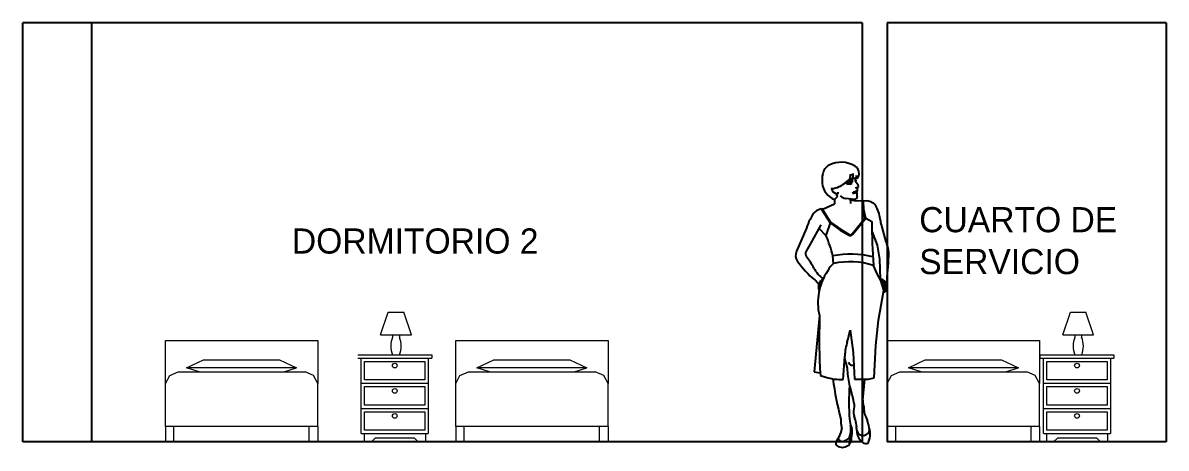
# Model space of a CAD drawing. Header units: metres. Extents: x -525 to 413, y -37 to 272.
# Drawn here: x 291.46 to 298.28, y 93.62 to 96.15 of the extents above; entities that cross this region are included whole.
import ezdxf

# ---------------------------------------------------------------- set-up
doc = ezdxf.new("R2010")
doc.units = ezdxf.units.M
doc.header["$MEASUREMENT"] = 0
doc.linetypes.add('0', pattern=[0])
doc.layers.get('0').update_dxf_attribs({"color": 254})
doc.layers.add('CORTE123', color=254, linetype='Continuous')
doc.layers.add('EFEC', color=254, linetype='Continuous')
doc.layers.add('muebles', color=254, linetype='Continuous', lineweight=5)
doc.styles.get("Standard").update_dxf_attribs({"font": 'HTOWERT.TTF', "height": 0.08})

# ---------------------------------------------------------------- blocks, each defined once
blk = doc.blocks.new('12FBED02')
at = {"color": 0, "linetype": 'ByBlock'}
for p, q in [((0, 26), (39, 26)), ((0, 15), (0, 26)), ((39, 26), (39, 15)), ((5.42, 19), (9.75, 21)), ((9.75, 21), (29.25, 21)), ((29.25, 21), (33.59, 19)), ((1.08, 17), (3.25, 18)), ((3.25, 18), (35.75, 18)), ((33.59, 19), (5.42, 19)), ((8.67, 18), (5.42, 19)), ((30.33, 18), (33.59, 19)), ((37.92, 17), (35.75, 18)), ((0, 15), (1.08, 17)), ((0, 4), (0, 15)), ((39, 15), (37.92, 17)), ((39, 4), (39, 15)), ((0, 4), (0, 0)), ((39, 4), (0, 4)), ((2.17, 0), (2.17, 4)), ((36.84, 0), (36.84, 4)), ((39, 4), (39, 0)), ((0, 0), (2.17, 0)), ((39, 0), (36.84, 0))]:
    blk.add_line(p, q, dxfattribs=at)
blk = doc.blocks.new('PE-10')
for p, q in [((0.0487, 1.6295), (0.0452, 1.5985)), ((0.0482, 1.5997), (0.0487, 1.6295)), ((0.0531, 1.5686), (0.052, 1.5838)), ((0.0549, 1.5844), (0.0531, 1.5686)), ((0.063, 1.6327), (0.0628, 1.6037)), ((0.0652, 1.6041), (0.063, 1.6327)), ((0.0781, 1.6046), (0.0769, 1.588)), ((0.0959, 1.5646), (0.0769, 1.588)), ((0.0771, 1.5916), (0.0858, 1.5904)), ((0.085, 1.6224), (0.0805, 1.6045)), ((0.0824, 1.6043), (0.085, 1.6224)), ((-0.0322, 1.5042), (-0.0316, 1.5135)), ((-0.0312, 1.5001), (-0.0322, 1.5042)), ((0.0612, 1.5169), (0.0721, 1.5239)), ((0.0612, 1.5169), (0.0695, 1.5169)), ((0.0695, 1.5169), (0.0769, 1.5175)), ((0.0721, 1.5239), (0.0819, 1.5281)), ((0.0829, 1.5173), (0.0854, 1.5184)), ((0.0871, 1.5287), (0.0854, 1.5184)), ((0.0871, 1.51), (0.0866, 1.5037)), ((0.0866, 1.5037), (0.0885, 1.4967)), ((0.0899, 1.5449), (0.0915, 1.5501)), ((-0.111, 1.4236), (-0.0464, 1.4519)), ((-0.0455, 1.4783), (-0.0464, 1.4519)), ((-0.0455, 1.4783), (-0.0328, 1.4919)), ((-0.0328, 1.4919), (-0.0264, 1.4976)), ((-0.0264, 1.4976), (-0.0312, 1.5001)), ((0.0729, 1.4787), (0.0203, 1.4851)), ((0.0473, 1.4818), (0.0492, 1.4546)), ((0.0476, 1.4768), (0.0717, 1.4728)), ((0.0717, 1.4728), (0.1475, 1.4699)), ((0.1241, 1.4183), (0.1219, 1.4709)), ((0.1291, 1.4189), (0.1268, 1.4711)), ((-0.1766, 1.3874), (-0.1917, 1.3596)), ((-0.1263, 1.4221), (-0.1413, 1.417)), ((-0.1263, 1.4221), (-0.1221, 1.4248)), ((-0.1263, 1.4221), (-0.0727, 1.3389)), ((-0.1221, 1.4248), (-0.0691, 1.3424)), ((-0.1205, 1.4224), (-0.111, 1.4236)), ((0.0593, 1.2747), (0.1347, 1.3677)), ((0.0635, 1.2719), (0.1401, 1.3664)), ((0.1347, 1.3677), (0.1241, 1.4183)), ((0.1401, 1.3664), (0.1291, 1.4189)), ((0.1401, 1.3664), (0.1769, 1.3478)), ((-0.2125, 1.3071), (-0.273, 1.1702)), ((-0.1273, 1.328), (-0.1908, 1.2123)), ((-0.1403, 1.307), (-0.0967, 1.2637)), ((-0.0727, 1.3389), (-0.0967, 1.2637)), ((-0.0727, 1.3389), (-0.0123, 1.2964)), ((-0.0691, 1.3424), (-0.0096, 1.3006)), ((-0.0123, 1.2964), (0.0397, 1.2657)), ((-0.0096, 1.3006), (0.0422, 1.27)), ((0.2369, 1.3138), (0.2608, 1.2261)), ((0.1773, 1.2895), (0.2092, 1.2061)), ((-0.1908, 1.2123), (-0.215, 1.1704)), ((0.2092, 1.2061), (0.2222, 1.1233)), ((0.2608, 1.2261), (0.2662, 1.2133)), ((-0.0513, 1.0967), (-0.0556, 1.1419)), ((0.2222, 1.1233), (0.2265, 1.0035)), ((0.2089, 1.0361), (0.1861, 1.0855)), ((0.2311, 0.995), (0.2089, 1.0361)), ((0.2478, 0.9377), (0.2311, 0.995)), ((0.2158, 0.7579), (0.2478, 0.9377)), ((-0.1364, 0.7868), (-0.1679, 0.4515)), ((-0.1364, 0.7868), (-0.1365, 0.6203)), ((0.2012, 0.6074), (0.2158, 0.7579)), ((0.0467, 0.6998), (0.0662, 0.5649)), ((-0.1365, 0.6203), (-0.1365, 0.5857)), ((0.0662, 0.5649), (0.0727, 0.4068)), ((0.1915, 0.4144), (0.2012, 0.6074)), ((0.0063, 0.4046), (0.0151, 0.5442)), ((0.0144, 0.532), (0.0289, 0.4728)), ((-0.1679, 0.4515), (-0.1314, 0.4445)), ((-0.1302, 0.4285), (-0.0969, 0.4184)), ((0.0289, 0.4728), (0.0321, 0.4367)), ((0.1565, 0.4072), (0.1915, 0.4144)), ((0.0727, 0.4068), (0.0981, 0.4065)), ((0.0981, 0.4065), (0.1565, 0.4072)), ((0.1239, 0.2806), (0.1347, 0.4069)), ((0.0714, 0.2421), (0.0676, 0.218)), ((0.0704, 0.26), (0.0714, 0.2421)), ((-0.0082, 0.168), (-0.0077, 0.1445)), ((-0.0077, 0.1445), (-0.0025, 0.1112)), ((0.0439, 0.1673), (0.0491, 0.1331)), ((0.0446, 0.0482), (0.0556, 0.0736)), ((0.0491, 0.1331), (0.0569, 0.1132)), ((0.0556, 0.0736), (0.0515, 0.0292)), ((-0.0372, 0.0356), (-0.0372, 0.0149)), ((0.0259, 0.0066), (0.0438, 0.0159)), ((0.0438, 0.0159), (0.0446, 0.0482)), ((0.0515, 0.0292), (0.0439, 0.0213))]:
    blk.add_line(p, q)
for centre, radius, start, end in [((-0.0447, 1.6179), 0.0731, 117.64077, 169.05206), ((-0.0056, 1.5431), 0.1574, 58.51159, 117.64077), ((0.0501, 1.6341), 0.0508, 322.37785, 58.51159), ((0.0802, 1.5937), 0.2003, 169.05206, 184.91961), ((-0.0028, 1.5872), 0.117, 185.25728, 248.5867), ((-0.0741, 1.6795), 0.1365, 273.85577, 315.04547), ((0.0622, 1.5376), 0.0546, 87.3799, 139.36812), ((0.0748, 1.5308), 0.0739, 113.62502, 135.04547), ((0.0622, 1.5376), 0.0474, 87.3799, 139.36812), ((0.04, 1.5262), 0.0444, 72.82133, 108.05076), ((0.0748, 1.5308), 0.0739, 99.39368, 111.07837), ((0.0748, 1.5308), 0.0739, 85.6198, 97.45735), ((0.0748, 1.5308), 0.0739, 77.88848, 84.0746), ((-0.0294, 1.5495), 0.036, 189.92823, 268.67772), ((-0.0301, 1.5201), 0.00659, 268.67772, 14.4466), ((0.0789, 1.4927), 0.0249, 80.73938, 94.68261), ((0.0938, 1.5226), 0.0276, 94.81301, 124.66001), ((0.0855, 1.5198), 0.00908, 79.90146, 113.35431), ((0.0845, 1.5147), 0.00532, 253.82654, 299.58368), ((0.0867, 1.5154), 0.00318, 13.71857, 113.18392), ((0.0878, 1.5324), 0.00373, 259.90146, 351.73524), ((0.0844, 1.5149), 0.00556, 299.58368, 13.71857), ((0.0958, 1.5419), 0.00665, 153.4251, 210.90021), ((0.0815, 1.5333), 0.0101, 351.73524, 30.90021), ((0.0908, 1.558), 0.00793, 274.81301, 351.59795), ((0.0898, 1.5581), 0.00892, 351.59795, 46.7853), ((0.0271, 1.5408), 0.0561, 226.09931, 263.09363), ((0.0745, 1.4931), 0.0144, 263.63087, 14.75357), ((0.1449, 1.4026), 0.0674, 27.44874, 87.78834), ((0.0162, 1.3357), 0.2124, 4.55938, 27.44874), ((-0.1211, 1.3572), 0.0632, 108.64714, 151.37335), ((0.0128, 1.2482), 0.2329, 151.4233, 165.34442), ((3.7744, 1.3438), 3.5976, 179.93629, 184.11845), ((0.363, 1.3634), 0.1355, 184.55938, 201.44761), ((-0.7532, 0.9746), 0.7173, 13.4873, 23.76963), ((0.0485, 1.2806), 0.0173, 239.43857, 329.75421), ((0.0485, 1.2806), 0.0123, 239.43857, 331.3849), ((-0.2168, 1.1454), 0.0615, 156.1697, 215.55058), ((-0.1887, 1.1552), 0.0304, 149.96401, 219.31344), ((0.1198, 1.152), 0.1587, 356.06198, 22.72212), ((0.2253, 1.4613), 0.6048, 215.55058, 229.90872), ((-0.4879, 0.9101), 0.3563, 26.60105, 39.31344), ((0.0519, 0.9788), 0.1566, 131.22204, 152.09818), ((0.0509, 0.6033), 0.5491, 76.09657, 101.18699), ((0.0465, 0.6477), 0.4595, 72.31102, 102.29103), ((-17.9789, 2.3835), 18.2992, 355.58477, 356.10708), ((-0.0151, 1.1469), 0.1725, 206.60105, 235.27495), ((0.191, 0.8626), 0.336, 145.66268, 193.02796), ((-0.2535, 0.8926), 0.1386, 35.0506, 49.90872), ((-0.0883, 0.9576), 0.0537, 117.78333, 204.63639), ((-0.0883, 0.9576), 0.0472, 129.39042, 193.0293), ((0.2246, 0.9595), 0.0441, 297.0508, 87.57814), ((0.2246, 0.9595), 0.0374, 305.34854, 81.19419), ((0.2246, 0.9595), 0.0285, 320.82896, 71.66889), ((-0.6834, 0.8378), 0.743, 343.85664, 349.29263), ((0.4192, 0.5187), 0.4049, 163.85664, 176.38898), ((1.8302, 0.5857), 1.9667, 180, 184.58447), ((0.0614, 0.5149), 0.0246, 196.66779, 288.6567), ((-0.0023, 0.7318), 0.3273, 253.21289, 271.51701), ((0.462, 0.475), 0.4317, 185.0832, 197.9258), ((1.9086, 0.6712), 1.9817, 187.60665, 194.70893), ((1.2468, 0.2678), 1.2071, 175.25176, 184.77694), ((-0.4261, 0.1877), 0.5018, 8.29226, 17.9258), ((0.1617, 0.2721), 0.0388, 167.24904, 202.09129), ((0.1233, 0.2092), 0.0563, 171.07884, 202.96405), ((0.0537, 0.2282), 0.0778, 353.48098, 22.09129), ((0.1774, 0.2141), 0.0467, 173.48098, 215.78064), ((-0.0012, 0.1565), 0.0789, 6.91903, 22.96405), ((0.5437, 0.2226), 0.47, 186.91903, 192.4142), ((0.1005, 0.1587), 0.0481, 8.7459, 35.78064), ((0.3414, 0.1958), 0.1957, 188.7459, 200.34277), ((-0.1519, 0.134), 0.1512, 319.34499, 351.30261), ((-0.0787, 0.107), 0.1304, 336.14666, 11.56447), ((0.0103, 0.0949), 0.0501, 334.85238, 21.42721), ((-0.0142, 0.0998), 0.1011, 0.00142, 12.4142), ((0.1248, 0.1094), 0.039, 194.18469, 356.60156), ((0.1749, 0.0998), 0.0879, 180.00142, 230.23897), ((0.0283, 0.0797), 0.1382, 339.10057, 20.34277), ((0, 0.054), 0.054, 226.4502, 298.62208), ((0.0022, 0.0648), 0.0291, 204.19202, 302.62104), ((-0.2621, 0.5193), 0.5548, 300.31345, 303.06), ((0.145, 0.0638), 0.0411, 230.23897, 272.91552), ((0.1464, 0.0346), 0.0118, 272.91552, 339.10057)]:
    blk.add_arc(centre, radius, start, end)

msp = doc.modelspace()

# ---------------------------------------------------------------- linework, layer by layer
for p, q in [((296.468, 96.1519), (296.468, 93.6519)), ((296.618, 96.1519), (296.618, 93.6519)), ((298.2817, 96.1519), (298.2817, 93.6519))]:
    msp.add_line(p, q)
at = {"layer": 'CORTE123', "linetype": '0', "ltscale": 0.004}
for p, q in [((291.4619, 93.6519), (291.4619, 96.1519)), ((296.468, 96.1519), (291.4619, 96.1519)), ((291.8742, 93.6519), (291.8742, 96.1519)), ((298.2817, 96.1519), (296.618, 96.1519)), ((296.468, 93.6519), (291.4619, 93.6519)), ((298.2817, 93.6519), (296.618, 93.6519))]:
    msp.add_line(p, q, dxfattribs=at)
at = {"layer": 'muebles'}
for p, q in [((293.5959, 94.2913), (293.6414, 94.4262)), ((293.6414, 94.4262), (293.7341, 94.4262)), ((293.7795, 94.2913), (293.7341, 94.4262)), ((297.6654, 94.2913), (297.7108, 94.4262)), ((297.7108, 94.4262), (297.8035, 94.4262)), ((297.849, 94.2913), (297.8035, 94.4262)), ((293.5959, 94.2913), (293.7795, 94.2913)), ((293.6677, 94.2913), (293.6677, 94.2761)), ((293.7077, 94.2913), (293.7077, 94.2761)), ((297.6654, 94.2913), (297.849, 94.2913)), ((297.7372, 94.2913), (297.7372, 94.2761)), ((297.7772, 94.2913), (297.7772, 94.2761)), ((293.4606, 94.1714), (293.9006, 94.1714)), ((293.4606, 94.1514), (293.9006, 94.1514)), ((293.4806, 93.7019), (293.4806, 94.1514)), ((293.8806, 94.1514), (293.8806, 93.7019)), ((293.9006, 94.1714), (293.9006, 94.1514)), ((297.5301, 94.1514), (297.5301, 94.1714)), ((297.5301, 94.1714), (297.9701, 94.1714)), ((297.5301, 94.1514), (297.9701, 94.1514)), ((297.5501, 93.7019), (297.5501, 94.1514)), ((297.9501, 94.1514), (297.9501, 93.7019)), ((297.9701, 94.1714), (297.9701, 94.1514))]:
    msp.add_line(p, q, dxfattribs=at)
for points in [[(293.5006, 94.0219), (293.5006, 94.1319), (293.8606, 94.1319), (293.8606, 94.0219)], [(297.5701, 94.0219), (297.5701, 94.1319), (297.9301, 94.1319), (297.9301, 94.0219)], [(293.5006, 93.8719), (293.5006, 93.9819), (293.8606, 93.9819), (293.8606, 93.8719)], [(297.5701, 93.8719), (297.5701, 93.9819), (297.9301, 93.9819), (297.9301, 93.8719)], [(293.5006, 93.7219), (293.5006, 93.8319), (293.8606, 93.8319), (293.8606, 93.7219)], [(297.5701, 93.7219), (297.5701, 93.8319), (297.9301, 93.8319), (297.9301, 93.7219)]]:
    msp.add_lwpolyline(points, close=True, dxfattribs=at)
for points in [[(293.4806, 94.0019), (293.8806, 94.0019)], [(297.5501, 94.0019), (297.9501, 94.0019)], [(293.4806, 93.8519), (293.8806, 93.8519)], [(297.5501, 93.8519), (297.9501, 93.8519)], [(293.4806, 93.7019), (293.8806, 93.7019)], [(293.4981, 93.7019), (293.4981, 93.6519), (293.5406, 93.6519), (293.5652, 93.6772)], [(293.5652, 93.6772), (293.796, 93.6772)], [(293.8632, 93.7019), (293.8632, 93.6519), (293.8207, 93.6519), (293.796, 93.6772)], [(297.5501, 93.7019), (297.9501, 93.7019)], [(297.5676, 93.7019), (297.5676, 93.6519), (297.6101, 93.6519), (297.6347, 93.6772)], [(297.6347, 93.6772), (297.8655, 93.6772)], [(297.9327, 93.7019), (297.9327, 93.6519), (297.8901, 93.6519), (297.8655, 93.6772)]]:
    msp.add_lwpolyline(points, dxfattribs=at)
for centre in [(293.6806, 94.1073), (297.7501, 94.1073), (293.6806, 93.9568), (297.7501, 93.9568), (293.6806, 93.807), (297.7501, 93.807)]:
    msp.add_circle(centre, 0.0141, dxfattribs=at)
for centre, start, end in [((293.7877, 94.2236), 156.39368, 203.37387), ((293.5877, 94.2236), 336.62613, 23.60632), ((297.8572, 94.2236), 156.39368, 203.37387), ((297.6572, 94.2236), 336.62613, 23.60632)]:
    msp.add_arc(centre, 0.131, start, end, dxfattribs=at)

# ---------------------------------------------------------------- block references
at = {"layer": 'EFEC'}
msp.add_blockref('PE-10', (296.3494, 93.6197), dxfattribs=at)
at = {"layer": 'muebles', "xscale": 0.02328435538271344, "yscale": 0.02328435538271344, "zscale": 0.02328435538271344}
for p in [(292.3125, 93.6519), (294.0443, 93.6519), (296.618, 93.6519)]:
    msp.add_blockref('12FBED02', p, dxfattribs=at)

# ---------------------------------------------------------------- texts
at = {"linetype": 'Continuous', "char_height": 0.15, "attachment_point": 1}
for s, insert in [('CUARTO DE \\PSERVICIO', (296.8089, 95.053)), ('DORMITORIO 2', (293.0668, 94.9257))]:
    msp.add_mtext_dynamic_manual_height_columns(s, width=4.532036, gutter_width=12.5, heights=[0], dxfattribs=dict(at, insert=insert))

doc.saveas('drawing.dxf')
